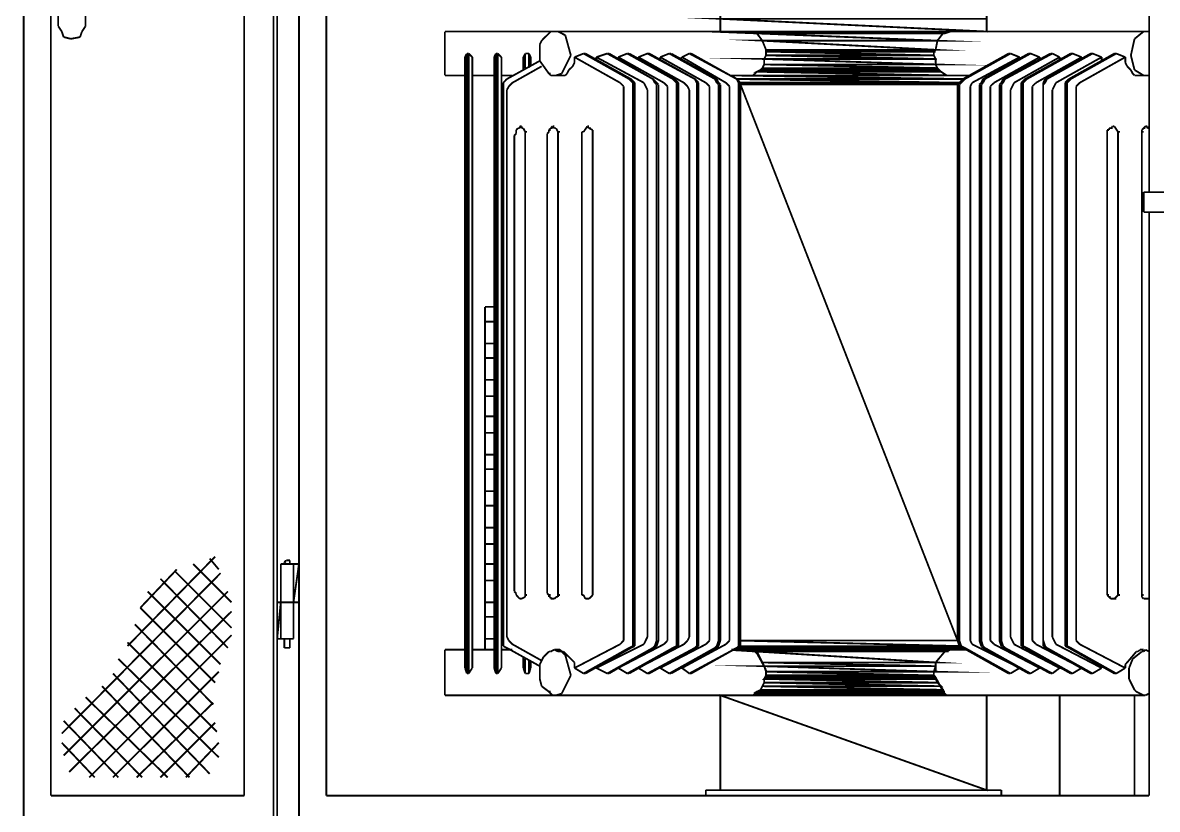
# Model space of a CAD drawing. Extents: x 219 to 1226, y 175 to 465.
# Drawn here: x 319.37 to 345.75, y 211 to 229.28 of the extents above; entities that cross this region are included whole.
import ezdxf

# ---------------------------------------------------------------- set-up
doc = ezdxf.new("R2010")
doc.units = 0
doc.header["$MEASUREMENT"] = 0
for name, color, linetype in [('C00-00-00-BLACK', 7, 'Continuous'), ('C00-FF-00', 3, 'Continuous'), ('CBA-BA-BA', 254, 'Continuous'), ('CC6-C8-CA', 254, 'Continuous')]:
    doc.layers.add(name, color=color, linetype=linetype)

msp = doc.modelspace()

# ---------------------------------------------------------------- linework, layer by layer
at = {"layer": 'C00-00-00-BLACK', "const_width": 0.0423}
for points in [[(319.392, 249.467), (319.392, 208.943)], [(325.202, 208.943), (325.202, 239.801)], [(325.287, 210.682), (325.287, 239.801)], [(325.794, 210.682), (325.794, 239.801)], [(324.522, 211.317), (324.522, 239.166)], [(326.432, 211.317), (326.432, 239.166)], [(345.559, 225.347), (345.559, 239.166)], [(320.195, 232.979), (320.195, 229.206)], [(320.833, 232.979), (320.833, 229.206)], [(320.027, 211.317), (320.027, 232.298)], [(335.592, 230.733), (335.592, 229.079)], [(341.783, 230.733), (341.783, 229.079)], [(320.195, 229.206), (320.28, 229.079)], [(320.195, 229.206), (320.28, 229.079)], [(320.28, 229.079), (320.323, 228.951)], [(320.28, 229.079), (320.323, 228.951)], [(320.323, 228.951), (320.493, 228.909)], [(320.323, 228.951), (320.493, 228.909)], [(320.493, 228.909), (320.706, 228.951)], [(320.493, 228.909), (320.706, 228.951)], [(320.706, 228.951), (320.749, 229.079)], [(320.706, 228.951), (320.749, 229.079)], [(320.749, 229.079), (320.833, 229.206)], [(320.749, 229.079), (320.833, 229.206)], [(336.269, 229.079), (329.187, 229.079)], [(329.187, 228.059), (329.187, 229.079)], [(331.605, 229.036), (331.477, 228.909)], [(331.647, 229.079), (331.605, 229.036)], [(331.732, 229.079), (331.647, 229.079)], [(331.816, 229.079), (331.732, 229.079)], [(331.902, 229.036), (331.816, 229.079)], [(331.986, 228.993), (331.902, 229.036)], [(332.115, 228.525), (331.986, 228.993)], [(336.397, 229.036), (336.269, 229.079)], [(336.441, 229.036), (336.397, 229.036)], [(336.568, 228.867), (336.441, 229.036)], [(340.637, 228.867), (340.767, 229.036)], [(340.767, 229.036), (340.809, 229.036)], [(340.809, 229.036), (340.936, 229.079)], [(340.936, 229.079), (345.431, 229.079)], [(345.22, 228.909), (345.431, 229.079)], [(345.431, 229.079), (345.474, 229.079)], [(345.474, 229.079), (345.559, 229.079)], [(331.436, 228.867), (331.393, 228.781)], [(331.393, 228.781), (331.393, 228.697)], [(331.393, 228.697), (331.393, 228.484)], [(331.477, 228.909), (331.436, 228.867)], [(336.653, 228.654), (336.568, 228.867)], [(340.596, 228.654), (340.637, 228.867)], [(345.135, 228.525), (345.22, 228.909)], [(329.697, 228.568), (329.654, 228.484)], [(329.654, 214.283), (329.654, 228.484)], [(329.697, 228.568), (329.697, 214.156)], [(329.739, 228.568), (329.697, 228.568)], [(329.739, 228.568), (329.739, 214.156)], [(329.823, 228.484), (329.739, 228.568)], [(329.823, 214.283), (329.823, 228.484)], [(330.332, 228.484), (330.375, 228.568)], [(330.332, 214.283), (330.332, 228.484)], [(330.375, 228.568), (330.375, 214.156)], [(330.416, 228.568), (330.375, 228.568)], [(330.416, 228.568), (330.416, 214.156)], [(330.501, 228.484), (330.416, 228.568)], [(330.501, 214.283), (330.501, 228.484)], [(331.011, 228.484), (331.054, 228.568)], [(331.011, 228.186), (331.011, 228.484)], [(331.054, 228.568), (331.054, 228.229)], [(331.054, 228.568), (331.14, 228.568)], [(331.14, 228.568), (331.14, 228.229)], [(331.181, 228.484), (331.14, 228.568)], [(331.181, 228.271), (331.181, 228.484)], [(331.393, 228.484), (331.393, 228.398)], [(331.902, 228.102), (332.115, 228.525)], [(332.2, 228.484), (332.411, 228.568)], [(332.2, 228.356), (332.2, 228.484)], [(333.259, 227.889), (332.2, 228.484)], [(332.454, 228.568), (332.411, 228.568)], [(333.47, 227.975), (332.411, 228.568)], [(333.512, 227.975), (332.454, 228.568)], [(332.708, 228.484), (332.961, 228.568)], [(332.708, 228.398), (332.708, 228.484)], [(333.812, 227.889), (332.708, 228.484)], [(334.022, 227.975), (332.961, 228.568)], [(333.004, 228.568), (332.961, 228.568)], [(334.022, 227.975), (333.004, 228.568)], [(333.216, 228.484), (333.427, 228.568)], [(334.277, 227.889), (333.216, 228.484)], [(333.216, 228.441), (333.216, 228.484)], [(334.488, 227.975), (333.427, 228.568)], [(333.47, 228.568), (333.427, 228.568)], [(334.531, 227.975), (333.47, 228.568)], [(333.685, 228.484), (333.896, 228.568)], [(333.685, 228.441), (333.685, 228.484)], [(334.743, 227.889), (333.685, 228.484)], [(333.938, 228.568), (333.896, 228.568)], [(334.999, 227.975), (333.896, 228.568)], [(334.999, 227.975), (333.938, 228.568)], [(334.192, 228.484), (334.404, 228.568)], [(334.192, 228.441), (334.192, 228.484)], [(335.253, 227.889), (334.192, 228.484)], [(335.465, 227.975), (334.404, 228.568)], [(334.447, 228.568), (334.404, 228.568)], [(335.508, 227.975), (334.447, 228.568)], [(334.658, 228.441), (334.7, 228.484)], [(334.7, 228.484), (334.87, 228.568)], [(335.719, 227.889), (334.7, 228.484)], [(334.913, 228.568), (334.87, 228.568)], [(335.972, 227.975), (334.87, 228.568)], [(335.972, 227.975), (334.913, 228.568)], [(336.61, 228.441), (336.653, 228.525)], [(336.61, 228.314), (336.61, 228.441)], [(336.653, 228.613), (336.653, 228.654)], [(336.653, 228.525), (336.653, 228.613)], [(340.553, 228.613), (340.596, 228.654)], [(340.553, 228.525), (340.553, 228.613)], [(340.596, 228.441), (340.553, 228.525)], [(340.596, 228.314), (340.596, 228.441)], [(341.232, 227.975), (342.293, 228.568)], [(341.275, 227.975), (342.336, 228.568)], [(341.445, 227.889), (342.548, 228.484)], [(341.698, 227.975), (342.759, 228.568)], [(341.741, 227.975), (342.802, 228.568)], [(341.953, 227.889), (343.014, 228.484)], [(342.164, 227.975), (343.267, 228.568)], [(342.209, 227.975), (343.31, 228.568)], [(342.293, 228.568), (342.336, 228.568)], [(342.548, 228.484), (342.336, 228.568)], [(342.42, 227.889), (343.478, 228.484)], [(342.548, 228.441), (342.548, 228.484)], [(342.675, 227.975), (343.736, 228.568)], [(342.718, 227.975), (343.778, 228.568)], [(342.759, 228.568), (342.802, 228.568)], [(343.014, 228.484), (342.802, 228.568)], [(342.929, 227.889), (343.99, 228.484)], [(343.014, 228.441), (343.014, 228.484)], [(343.141, 227.975), (344.202, 228.568)], [(343.182, 227.975), (344.243, 228.568)], [(343.267, 228.568), (343.31, 228.568)], [(343.478, 228.484), (343.31, 228.568)], [(343.394, 227.889), (344.456, 228.484)], [(343.478, 228.441), (343.478, 228.484)], [(343.694, 227.975), (344.752, 228.568)], [(343.736, 227.975), (344.795, 228.568)], [(343.736, 228.568), (343.778, 228.568)], [(343.99, 228.484), (343.778, 228.568)], [(343.947, 227.889), (345.005, 228.484)], [(343.99, 228.441), (343.99, 228.484)], [(344.202, 228.568), (344.243, 228.568)], [(344.456, 228.484), (344.243, 228.568)], [(344.456, 228.398), (344.456, 228.484)], [(344.752, 228.568), (344.795, 228.568)], [(345.005, 228.484), (344.795, 228.568)], [(345.005, 228.356), (345.005, 228.484)], [(345.22, 228.186), (345.135, 228.525)], [(330.628, 227.975), (331.393, 228.398)], [(331.436, 228.271), (330.758, 227.889)], [(331.393, 228.398), (331.605, 228.102)], [(332.028, 228.102), (332.07, 228.186)], [(332.07, 228.186), (332.115, 228.229)], [(332.115, 228.229), (332.158, 228.271)], [(332.158, 228.271), (332.2, 228.356)], [(336.441, 228.145), (336.526, 228.186)], [(336.526, 228.186), (336.568, 228.229)], [(336.568, 228.229), (336.61, 228.314)], [(340.637, 228.229), (340.596, 228.314)], [(340.68, 228.186), (340.637, 228.229)], [(340.723, 228.145), (340.68, 228.186)], [(345.048, 228.271), (345.005, 228.356)], [(345.093, 228.229), (345.048, 228.271)], [(345.135, 228.186), (345.093, 228.229)], [(345.178, 228.102), (345.135, 228.186)], [(345.431, 228.059), (345.22, 228.186)], [(329.654, 228.059), (329.187, 228.059)], [(330.332, 228.059), (329.823, 228.059)], [(330.758, 228.059), (330.501, 228.059)], [(330.628, 227.975), (330.544, 227.889)], [(331.605, 228.102), (331.647, 228.102)], [(331.605, 228.102), (331.647, 228.059)], [(331.647, 228.059), (331.689, 228.059)], [(331.689, 228.059), (331.773, 228.059)], [(331.859, 228.059), (331.732, 228.059)], [(331.773, 228.059), (331.902, 228.102)], [(331.859, 228.059), (331.902, 228.059)], [(331.902, 228.059), (331.986, 228.059)], [(331.986, 228.059), (332.028, 228.102)], [(333.557, 227.889), (333.47, 227.975)], [(333.599, 227.889), (333.512, 227.975)], [(334.108, 227.889), (334.022, 227.975)], [(334.065, 227.889), (334.022, 227.975)], [(334.574, 227.889), (334.488, 227.975)], [(334.615, 227.889), (334.531, 227.975)], [(335.083, 227.889), (334.999, 227.975)], [(335.042, 227.889), (334.999, 227.975)], [(335.508, 227.889), (335.465, 227.975)], [(335.549, 227.889), (335.508, 227.975)], [(336.269, 228.059), (335.845, 228.059)], [(336.058, 227.889), (335.972, 227.975)], [(336.015, 227.889), (335.972, 227.975)], [(336.269, 228.059), (336.354, 228.059)], [(336.354, 228.059), (336.441, 228.145)], [(340.852, 228.059), (340.723, 228.145)], [(340.936, 228.059), (340.852, 228.059)], [(340.936, 228.059), (341.36, 228.059)], [(341.232, 227.975), (341.148, 227.889)], [(341.275, 227.975), (341.191, 227.889)], [(341.698, 227.975), (341.657, 227.889)], [(341.741, 227.975), (341.698, 227.889)], [(342.164, 227.975), (342.122, 227.889)], [(342.209, 227.975), (342.164, 227.889)], [(342.675, 227.975), (342.59, 227.889)], [(342.718, 227.975), (342.632, 227.889)], [(343.141, 227.975), (343.098, 227.889)], [(343.182, 227.975), (343.141, 227.889)], [(343.694, 227.975), (343.606, 227.889)], [(343.736, 227.975), (343.651, 227.889)], [(345.22, 228.059), (345.178, 228.102)], [(345.304, 228.059), (345.22, 228.059)], [(345.347, 228.059), (345.304, 228.059)], [(345.347, 228.059), (345.431, 228.059)], [(345.474, 228.059), (345.431, 228.059)], [(345.559, 228.059), (345.474, 228.059)], [(330.544, 227.889), (330.544, 227.848)], [(330.544, 227.848), (330.544, 214.921)], [(330.674, 227.806), (330.628, 227.722)], [(330.628, 227.722), (330.628, 215.005)], [(330.758, 227.889), (330.674, 227.806)], [(333.343, 227.806), (333.259, 227.889)], [(333.343, 227.722), (333.343, 227.806)], [(333.343, 227.722), (333.343, 215.005)], [(333.557, 227.848), (333.557, 227.889)], [(333.557, 227.848), (333.557, 214.921)], [(333.599, 227.848), (333.599, 227.889)], [(333.599, 227.848), (333.599, 214.921)], [(333.854, 227.806), (333.812, 227.889)], [(333.896, 227.722), (333.854, 227.806)], [(333.896, 227.722), (333.896, 215.005)], [(334.108, 227.848), (334.065, 227.889)], [(334.151, 227.848), (334.108, 227.889)], [(334.108, 227.848), (334.108, 214.921)], [(334.151, 227.848), (334.151, 214.921)], [(334.361, 227.806), (334.277, 227.889)], [(334.361, 227.722), (334.361, 227.806)], [(334.361, 227.722), (334.361, 215.005)], [(334.574, 227.848), (334.574, 227.889)], [(334.574, 227.848), (334.574, 214.921)], [(334.615, 227.848), (334.615, 227.889)], [(334.615, 227.848), (334.615, 214.921)], [(334.827, 227.806), (334.743, 227.889)], [(334.87, 227.722), (334.827, 227.806)], [(334.87, 227.722), (334.87, 215.005)], [(335.042, 227.848), (335.042, 227.889)], [(335.042, 227.848), (335.042, 214.921)], [(335.083, 227.848), (335.083, 227.889)], [(335.083, 227.848), (335.083, 214.921)], [(335.338, 227.806), (335.253, 227.889)], [(335.338, 227.722), (335.338, 227.806)], [(335.338, 227.722), (335.338, 215.005)], [(335.549, 227.848), (335.508, 227.889)], [(335.592, 227.848), (335.549, 227.889)], [(335.549, 227.848), (335.549, 214.921)], [(335.592, 227.848), (335.592, 214.921)], [(335.804, 227.806), (335.719, 227.889)], [(335.804, 227.722), (335.804, 227.806)], [(335.804, 227.722), (335.804, 215.005)], [(336.015, 227.848), (336.015, 227.889)], [(336.015, 227.848), (336.015, 214.921)], [(336.058, 227.848), (336.058, 227.889)], [(336.058, 227.848), (336.058, 214.921)], [(341.148, 227.889), (341.106, 227.848)], [(341.106, 227.848), (341.106, 214.921)], [(341.191, 227.889), (341.148, 227.848)], [(341.148, 227.848), (341.148, 214.921)], [(341.445, 227.889), (341.402, 227.806)], [(341.402, 227.806), (341.402, 227.722)], [(341.402, 227.722), (341.402, 215.005)], [(341.657, 227.889), (341.614, 227.848)], [(341.614, 227.848), (341.614, 214.921)], [(341.698, 227.889), (341.657, 227.848)], [(341.657, 227.848), (341.657, 214.921)], [(341.953, 227.889), (341.868, 227.806)], [(341.868, 227.806), (341.868, 227.722)], [(341.868, 227.722), (341.868, 215.005)], [(342.122, 227.889), (342.08, 227.848)], [(342.08, 227.848), (342.08, 214.921)], [(342.164, 227.889), (342.122, 227.848)], [(342.122, 227.848), (342.122, 214.921)], [(342.379, 227.806), (342.336, 227.722)], [(342.336, 227.722), (342.336, 215.005)], [(342.42, 227.889), (342.379, 227.806)], [(342.59, 227.889), (342.59, 227.848)], [(342.59, 227.848), (342.59, 214.921)], [(342.632, 227.889), (342.632, 227.848)], [(342.632, 227.848), (342.632, 214.921)], [(342.929, 227.889), (342.844, 227.806)], [(342.844, 227.806), (342.844, 227.722)], [(342.844, 227.722), (342.844, 215.005)], [(343.141, 227.889), (343.098, 227.848)], [(343.098, 227.889), (343.098, 227.848)], [(343.098, 227.848), (343.098, 214.921)], [(343.098, 227.848), (343.098, 214.921)], [(343.352, 227.806), (343.31, 227.722)], [(343.31, 227.722), (343.31, 215.005)], [(343.394, 227.889), (343.352, 227.806)], [(343.606, 227.889), (343.606, 227.848)], [(343.606, 227.848), (343.606, 214.921)], [(343.651, 227.889), (343.651, 227.848)], [(343.651, 227.848), (343.651, 214.921)], [(343.947, 227.889), (343.863, 227.806)], [(343.863, 227.806), (343.863, 227.722)], [(343.863, 227.722), (343.863, 215.005)], [(330.97, 226.874), (330.927, 226.874)], [(330.927, 226.874), (330.927, 226.831)], [(330.97, 226.831), (330.97, 226.874)], [(331.689, 226.874), (331.647, 226.831)], [(331.732, 226.831), (331.689, 226.874)], [(331.689, 226.874), (331.732, 226.874)], [(332.497, 226.874), (332.411, 226.747)], [(332.538, 226.831), (332.497, 226.874)], [(332.497, 226.874), (332.538, 226.874)], [(332.497, 226.874), (332.538, 226.874)], [(344.668, 226.831), (344.709, 226.874)], [(344.709, 226.874), (344.752, 226.874)], [(344.709, 226.874), (344.752, 226.874)], [(344.752, 226.874), (344.836, 226.747)], [(345.431, 226.831), (345.474, 226.874)], [(345.474, 226.874), (345.516, 226.874)], [(345.516, 226.874), (345.516, 226.831)], [(330.843, 226.705), (330.801, 226.663)], [(330.801, 226.663), (330.801, 216.063)], [(330.885, 226.831), (330.843, 226.79)], [(330.843, 226.79), (330.843, 226.705)], [(330.927, 226.831), (330.885, 226.831)], [(331.011, 226.831), (330.97, 226.831)], [(331.054, 226.747), (331.011, 226.831)], [(331.054, 226.663), (331.054, 226.747)], [(331.054, 226.747), (331.097, 226.747)], [(331.054, 226.663), (331.054, 216.063)], [(331.605, 226.747), (331.563, 226.705)], [(331.563, 226.705), (331.563, 226.663)], [(331.563, 226.663), (331.563, 216.063)], [(331.647, 226.831), (331.605, 226.79)], [(331.605, 226.79), (331.647, 226.79)], [(331.605, 226.79), (331.605, 226.747)], [(331.647, 226.831), (331.689, 226.831)], [(331.647, 226.831), (331.689, 226.831)], [(331.773, 226.831), (331.732, 226.831)], [(331.816, 226.747), (331.773, 226.831)], [(331.816, 226.663), (331.816, 226.747)], [(331.816, 226.747), (331.859, 226.747)], [(331.816, 226.663), (331.816, 216.063)], [(332.411, 226.747), (332.369, 226.747)], [(332.369, 226.747), (332.369, 226.663)], [(332.369, 226.663), (332.369, 216.063)], [(332.624, 226.79), (332.538, 226.831)], [(332.538, 226.831), (332.581, 226.831)], [(332.624, 226.747), (332.624, 226.79)], [(332.624, 226.663), (332.624, 226.747)], [(332.624, 226.663), (332.624, 216.063)], [(344.582, 226.747), (344.582, 226.79)], [(344.582, 226.79), (344.625, 226.79)], [(344.582, 226.705), (344.582, 226.747)], [(344.582, 226.663), (344.582, 226.705)], [(344.582, 226.663), (344.582, 216.063)], [(344.625, 226.79), (344.625, 226.831)], [(344.625, 226.831), (344.668, 226.831)], [(344.668, 226.831), (344.709, 226.831)], [(344.836, 226.747), (344.879, 226.747)], [(344.836, 226.747), (344.836, 226.663)], [(344.836, 226.663), (344.836, 216.063)], [(345.39, 226.79), (345.431, 226.831)], [(345.39, 226.747), (345.39, 226.79)], [(345.39, 226.663), (345.39, 226.747)], [(345.39, 226.747), (345.431, 226.747)], [(345.39, 226.663), (345.39, 216.063)], [(345.431, 226.831), (345.474, 226.831)], [(345.516, 226.831), (345.559, 226.831)], [(345.431, 224.881), (345.431, 225.347)], [(345.431, 225.347), (345.94, 225.347)], [(345.431, 224.881), (345.94, 224.881)], [(345.559, 211.317), (345.559, 224.881)], [(330.12, 214.709), (330.12, 222.678)], [(330.332, 222.678), (330.12, 222.678)], [(321.807, 214.793), (323.844, 216.871)], [(323.93, 216.575), (323.718, 216.828)], [(322.106, 215.683), (322.953, 216.575)], [(324.226, 215.81), (323.334, 216.701)], [(325.371, 214.962), (325.371, 216.701)], [(325.371, 216.701), (325.794, 216.701)], [(325.498, 216.785), (325.455, 216.743)], [(325.455, 216.743), (325.498, 216.701)], [(325.455, 216.701), (325.455, 216.743)], [(325.54, 216.785), (325.498, 216.785)], [(325.498, 216.701), (325.54, 216.701)], [(325.583, 216.785), (325.54, 216.785)], [(325.54, 216.701), (325.583, 216.701)], [(325.583, 216.743), (325.583, 216.785)], [(325.583, 216.701), (325.583, 216.743)], [(325.583, 216.701), (325.583, 216.743)], [(325.794, 216.701), (325.667, 216.701)], [(325.667, 216.701), (325.667, 215.81)], [(325.667, 215.81), (325.794, 216.701)], [(325.667, 215.81), (325.794, 216.701)], [(325.667, 214.962), (325.667, 216.701)], [(325.794, 216.701), (325.794, 215.81)], [(320.28, 212.759), (323.971, 216.489)], [(324.141, 214.751), (322.572, 216.36)], [(324.226, 215.217), (322.91, 216.532)], [(320.323, 212.247), (324.141, 216.063)], [(323.971, 214.367), (322.276, 216.063)], [(330.801, 216.063), (330.843, 216.021)], [(330.843, 216.021), (330.843, 215.979)], [(331.054, 215.979), (331.054, 216.063)], [(331.563, 216.063), (331.563, 216.021)], [(331.563, 216.021), (331.605, 215.979)], [(331.816, 215.979), (331.816, 216.063)], [(332.369, 216.063), (332.369, 215.979)], [(332.624, 215.979), (332.624, 216.063)], [(344.582, 216.021), (344.582, 216.063)], [(344.582, 215.979), (344.582, 216.021)], [(344.836, 216.063), (344.836, 215.979)], [(345.39, 215.979), (345.39, 216.063)], [(325.371, 215.81), (325.287, 215.81)], [(325.287, 215.81), (325.287, 214.962)], [(325.287, 214.962), (325.371, 215.81)], [(325.287, 214.962), (325.371, 215.81)], [(325.287, 215.81), (325.794, 215.81)], [(325.371, 215.81), (325.371, 214.962)], [(325.794, 215.81), (325.667, 215.81)], [(330.843, 215.979), (330.927, 215.894)], [(330.927, 215.894), (330.97, 215.894)], [(330.97, 215.894), (331.054, 215.936)], [(331.054, 215.936), (331.054, 215.979)], [(331.054, 215.979), (331.097, 215.979)], [(331.605, 215.979), (331.647, 215.979)], [(331.605, 215.979), (331.605, 215.936)], [(331.605, 215.936), (331.647, 215.936)], [(331.647, 215.936), (331.647, 215.894)], [(331.647, 215.894), (331.732, 215.894)], [(331.732, 215.894), (331.773, 215.936)], [(331.773, 215.936), (331.816, 215.936)], [(331.816, 215.936), (331.816, 215.979)], [(331.816, 215.979), (331.859, 215.979)], [(332.369, 215.979), (332.411, 215.979)], [(332.411, 215.979), (332.454, 215.894)], [(332.454, 215.894), (332.497, 215.894)], [(332.454, 215.894), (332.538, 215.894)], [(332.538, 215.894), (332.624, 215.979)], [(344.625, 215.936), (344.582, 215.979)], [(344.582, 215.979), (344.625, 215.979)], [(344.668, 215.894), (344.625, 215.936)], [(344.625, 215.936), (344.668, 215.936)], [(344.752, 215.894), (344.668, 215.894)], [(344.668, 215.894), (344.709, 215.894)], [(344.836, 215.979), (344.752, 215.894)], [(344.752, 215.894), (344.795, 215.894)], [(344.836, 215.979), (344.879, 215.979)], [(345.39, 215.936), (345.39, 215.979)], [(345.39, 215.979), (345.431, 215.979)], [(345.431, 215.894), (345.39, 215.936)], [(345.516, 215.894), (345.431, 215.894)], [(345.559, 215.894), (345.516, 215.894)], [(320.45, 211.867), (324.226, 215.598)], [(323.844, 213.944), (322.106, 215.683)], [(323.802, 213.435), (321.977, 215.301)], [(320.919, 211.74), (324.226, 215.048)], [(330.628, 215.005), (330.674, 214.921)], [(333.343, 214.921), (333.343, 215.005)], [(333.854, 214.921), (333.896, 215.005)], [(334.361, 214.921), (334.361, 215.005)], [(334.827, 214.921), (334.87, 215.005)], [(335.338, 214.921), (335.338, 215.005)], [(335.804, 214.921), (335.804, 215.005)], [(341.402, 215.005), (341.402, 214.921)], [(341.868, 215.005), (341.868, 214.921)], [(342.336, 215.005), (342.379, 214.921)], [(342.844, 215.005), (342.844, 214.921)], [(343.31, 215.005), (343.352, 214.921)], [(343.863, 215.005), (343.863, 214.921)], [(323.887, 212.802), (321.807, 214.878)], [(325.371, 214.962), (325.287, 214.962)], [(325.287, 214.962), (325.667, 214.962)], [(325.455, 214.751), (325.455, 214.962)], [(325.583, 214.751), (325.455, 214.751)], [(325.583, 214.962), (325.583, 214.751)], [(329.654, 214.709), (329.187, 214.709)], [(329.187, 214.709), (329.187, 213.648)], [(330.332, 214.709), (329.823, 214.709)], [(330.758, 214.709), (330.501, 214.709)], [(330.544, 214.921), (330.544, 214.793)], [(330.544, 214.793), (330.628, 214.751)], [(330.628, 214.751), (331.393, 214.326)], [(330.674, 214.921), (330.758, 214.835)], [(330.758, 214.835), (331.436, 214.455)], [(331.732, 214.709), (331.647, 214.666)], [(331.859, 214.709), (331.732, 214.709)], [(331.816, 214.666), (331.732, 214.709)], [(331.902, 214.666), (331.859, 214.709)], [(333.259, 214.835), (332.2, 214.283)], [(333.47, 214.751), (332.411, 214.156)], [(333.512, 214.751), (332.454, 214.156)], [(333.812, 214.835), (332.708, 214.283)], [(334.022, 214.751), (332.961, 214.156)], [(334.022, 214.751), (333.004, 214.156)], [(334.277, 214.835), (333.216, 214.283)], [(333.259, 214.835), (333.343, 214.921)], [(334.488, 214.751), (333.427, 214.156)], [(333.47, 214.751), (333.557, 214.793)], [(334.531, 214.751), (333.47, 214.156)], [(333.512, 214.751), (333.599, 214.793)], [(333.557, 214.793), (333.557, 214.921)], [(333.599, 214.793), (333.599, 214.921)], [(334.743, 214.835), (333.685, 214.283)], [(333.812, 214.835), (333.854, 214.921)], [(334.999, 214.751), (333.896, 214.156)], [(333.938, 214.156), (334.999, 214.751)], [(334.022, 214.751), (334.065, 214.793)], [(334.022, 214.751), (334.108, 214.793)], [(334.065, 214.793), (334.108, 214.921)], [(334.108, 214.793), (334.151, 214.921)], [(335.253, 214.835), (334.192, 214.283)], [(334.277, 214.835), (334.361, 214.921)], [(335.465, 214.751), (334.404, 214.156)], [(335.508, 214.751), (334.447, 214.156)], [(334.488, 214.751), (334.574, 214.793)], [(334.531, 214.751), (334.615, 214.793)], [(334.574, 214.793), (334.574, 214.921)], [(334.615, 214.793), (334.615, 214.921)], [(334.7, 214.283), (335.719, 214.835)], [(334.743, 214.835), (334.827, 214.921)], [(335.972, 214.751), (334.87, 214.156)], [(335.972, 214.751), (334.913, 214.156)], [(334.999, 214.751), (335.042, 214.793)], [(334.999, 214.751), (335.083, 214.793)], [(335.042, 214.793), (335.042, 214.921)], [(335.083, 214.793), (335.083, 214.921)], [(335.253, 214.835), (335.338, 214.921)], [(335.465, 214.751), (335.508, 214.793)], [(335.508, 214.793), (335.549, 214.921)], [(335.508, 214.751), (335.549, 214.793)], [(335.549, 214.793), (335.592, 214.921)], [(335.719, 214.835), (335.804, 214.921)], [(336.269, 214.709), (335.845, 214.709)], [(335.972, 214.751), (336.015, 214.793)], [(335.972, 214.751), (336.058, 214.793)], [(336.015, 214.793), (336.015, 214.921)], [(336.058, 214.793), (336.058, 214.921)], [(336.397, 214.666), (336.269, 214.709)], [(340.852, 214.666), (340.936, 214.709)], [(340.936, 214.709), (341.36, 214.709)], [(341.106, 214.921), (341.148, 214.793)], [(341.148, 214.921), (341.191, 214.793)], [(341.148, 214.793), (341.232, 214.751)], [(341.191, 214.793), (341.275, 214.751)], [(341.232, 214.751), (342.293, 214.156)], [(341.275, 214.751), (342.336, 214.156)], [(341.402, 214.921), (341.445, 214.835)], [(341.445, 214.835), (342.548, 214.283)], [(341.614, 214.921), (341.657, 214.793)], [(341.657, 214.921), (341.698, 214.793)], [(341.657, 214.793), (341.698, 214.751)], [(341.698, 214.793), (341.741, 214.751)], [(341.698, 214.751), (342.759, 214.156)], [(341.741, 214.751), (342.802, 214.156)], [(341.868, 214.921), (341.953, 214.835)], [(341.953, 214.835), (343.014, 214.283)], [(342.08, 214.921), (342.122, 214.793)], [(342.122, 214.921), (342.164, 214.793)], [(342.122, 214.793), (342.164, 214.751)], [(342.164, 214.793), (342.209, 214.751)], [(342.164, 214.751), (343.267, 214.156)], [(342.209, 214.751), (343.31, 214.156)], [(342.379, 214.921), (342.42, 214.835)], [(342.42, 214.835), (343.478, 214.283)], [(342.59, 214.921), (342.59, 214.793)], [(342.59, 214.793), (342.675, 214.751)], [(342.632, 214.921), (342.632, 214.793)], [(342.632, 214.793), (342.718, 214.751)], [(342.675, 214.751), (343.736, 214.156)], [(342.718, 214.751), (343.778, 214.156)], [(342.844, 214.921), (342.929, 214.835)], [(342.929, 214.835), (343.99, 214.283)], [(343.098, 214.921), (343.141, 214.793)], [(343.098, 214.921), (343.098, 214.793)], [(343.098, 214.793), (343.141, 214.751)], [(343.141, 214.793), (343.182, 214.751)], [(343.141, 214.751), (344.202, 214.156)], [(343.182, 214.751), (344.243, 214.156)], [(343.352, 214.921), (343.394, 214.835)], [(344.456, 214.283), (343.394, 214.835)], [(343.606, 214.921), (343.606, 214.793)], [(343.606, 214.793), (343.694, 214.751)], [(343.651, 214.921), (343.651, 214.793)], [(343.651, 214.793), (343.736, 214.751)], [(343.694, 214.751), (344.752, 214.156)], [(343.736, 214.751), (344.795, 214.156)], [(343.863, 214.921), (343.947, 214.835)], [(343.947, 214.835), (345.005, 214.283)], [(345.304, 214.666), (345.347, 214.709)], [(345.347, 214.709), (345.431, 214.709)], [(345.431, 214.666), (345.474, 214.709)], [(345.474, 214.709), (345.559, 214.666)], [(323.93, 212.206), (321.595, 214.496)], [(331.011, 214.283), (331.011, 214.539)], [(331.054, 214.496), (331.054, 214.156)], [(331.14, 214.455), (331.14, 214.156)], [(331.181, 214.283), (331.181, 214.455)], [(331.436, 214.455), (331.393, 214.367)], [(331.477, 214.539), (331.436, 214.455)], [(331.605, 214.666), (331.477, 214.539)], [(331.647, 214.666), (331.605, 214.666)], [(331.902, 214.666), (331.816, 214.666)], [(331.943, 214.666), (331.902, 214.666)], [(331.986, 214.582), (331.902, 214.666)], [(332.2, 214.412), (331.943, 214.666)], [(332.115, 214.114), (331.986, 214.582)], [(336.441, 214.625), (336.397, 214.666)], [(336.653, 214.24), (336.441, 214.625)], [(340.596, 214.412), (340.809, 214.666)], [(340.809, 214.666), (340.852, 214.666)], [(345.048, 214.412), (345.263, 214.666)], [(345.093, 214.283), (345.178, 214.496)], [(345.178, 214.496), (345.39, 214.666)], [(345.263, 214.666), (345.304, 214.666)], [(345.39, 214.666), (345.431, 214.666)], [(321.469, 211.74), (323.93, 214.198)], [(329.697, 214.156), (329.654, 214.283)], [(329.823, 214.283), (329.739, 214.156)], [(330.332, 214.283), (330.375, 214.156)], [(330.501, 214.283), (330.416, 214.156)], [(331.011, 214.283), (331.054, 214.156)], [(331.181, 214.283), (331.14, 214.156)], [(331.393, 214.367), (331.393, 214.283)], [(331.393, 214.283), (331.393, 214.114)], [(332.2, 214.367), (332.2, 214.412)], [(332.2, 214.283), (332.2, 214.367)], [(332.2, 214.283), (332.411, 214.156)], [(332.708, 214.283), (332.708, 214.326)], [(332.708, 214.283), (332.961, 214.156)], [(333.216, 214.283), (333.259, 214.283)], [(333.216, 214.283), (333.427, 214.156)], [(333.685, 214.283), (333.726, 214.283)], [(333.685, 214.283), (333.896, 214.156)], [(334.192, 214.283), (334.235, 214.283)], [(334.192, 214.283), (334.404, 214.156)], [(334.658, 214.283), (334.7, 214.283)], [(334.7, 214.283), (334.87, 214.156)], [(336.653, 214.198), (336.653, 214.24)], [(336.653, 214.114), (336.653, 214.198)], [(340.553, 214.198), (340.596, 214.326)], [(340.553, 214.114), (340.553, 214.198)], [(340.596, 214.326), (340.596, 214.412)], [(342.548, 214.283), (342.336, 214.156)], [(342.548, 214.283), (342.59, 214.283)], [(343.014, 214.283), (342.802, 214.156)], [(343.014, 214.283), (343.055, 214.283)], [(343.478, 214.283), (343.31, 214.156)], [(343.478, 214.283), (343.521, 214.283)], [(343.99, 214.283), (343.778, 214.156)], [(343.99, 214.283), (344.032, 214.283)], [(344.456, 214.283), (344.243, 214.156)], [(344.456, 214.326), (344.456, 214.283)], [(345.005, 214.283), (344.795, 214.156)], [(345.005, 214.367), (345.048, 214.412)], [(345.005, 214.283), (345.005, 214.367)], [(345.093, 214.198), (345.093, 214.283)], [(345.093, 214.114), (345.093, 214.198)], [(323.718, 211.824), (321.469, 214.156)], [(329.739, 214.156), (329.697, 214.156)], [(330.375, 214.156), (330.416, 214.156)], [(331.054, 214.156), (331.14, 214.156)], [(331.393, 214.114), (331.393, 214.029)], [(331.393, 214.029), (331.436, 213.86)], [(331.902, 213.69), (332.115, 214.114)], [(332.454, 214.156), (332.411, 214.156)], [(333.004, 214.156), (332.961, 214.156)], [(333.47, 214.156), (333.427, 214.156)], [(333.896, 214.156), (333.938, 214.156)], [(334.447, 214.156), (334.404, 214.156)], [(334.913, 214.156), (334.87, 214.156)], [(336.568, 213.86), (336.61, 213.944)], [(336.61, 214.029), (336.653, 214.114)], [(336.61, 213.944), (336.61, 214.029)], [(340.596, 214.07), (340.553, 214.114)], [(340.767, 213.733), (340.596, 214.07)], [(342.293, 214.156), (342.336, 214.156)], [(342.759, 214.156), (342.802, 214.156)], [(343.267, 214.156), (343.31, 214.156)], [(343.736, 214.156), (343.778, 214.156)], [(344.202, 214.156), (344.243, 214.156)], [(344.752, 214.156), (344.795, 214.156)], [(345.093, 214.029), (345.093, 214.114)], [(345.135, 213.944), (345.093, 214.029)], [(345.22, 213.775), (345.135, 213.944)], [(323.249, 211.74), (321.215, 213.86)], [(336.269, 213.648), (329.187, 213.648)], [(331.436, 213.86), (331.605, 213.733)], [(331.605, 213.733), (331.647, 213.733)], [(331.605, 213.733), (331.647, 213.69)], [(331.647, 213.69), (331.689, 213.648)], [(331.689, 213.648), (331.773, 213.648)], [(331.773, 213.648), (331.902, 213.69)], [(335.592, 213.648), (335.592, 211.444)], [(336.269, 213.648), (336.354, 213.648)], [(336.354, 213.648), (336.441, 213.733)], [(336.441, 213.733), (336.526, 213.775)], [(336.526, 213.775), (336.568, 213.86)], [(340.809, 213.69), (340.767, 213.733)], [(340.852, 213.648), (340.809, 213.69)], [(340.936, 213.648), (340.852, 213.648)], [(340.936, 213.648), (345.431, 213.648)], [(341.783, 213.648), (341.783, 211.444)], [(345.263, 213.733), (345.22, 213.775)], [(345.347, 213.69), (345.263, 213.733)], [(345.431, 213.648), (345.347, 213.69)], [(345.474, 213.648), (345.431, 213.648)], [(345.559, 213.69), (345.474, 213.648)], [(322.742, 211.74), (320.833, 213.605)], [(322.021, 211.74), (323.802, 213.478)], [(322.148, 211.74), (320.577, 213.351)], [(321.595, 211.74), (320.323, 213.055)], [(322.572, 211.74), (323.844, 213.012)], [(321.045, 211.74), (320.28, 212.546)], [(323.165, 211.74), (323.93, 212.546)], [(320.027, 211.317), (324.522, 211.317)], [(326.432, 211.317), (345.559, 211.317)], [(335.253, 211.444), (342.122, 211.444)], [(335.253, 211.444), (335.253, 211.317)], [(342.122, 211.444), (342.122, 211.317)]]:
    msp.add_lwpolyline(points, dxfattribs=at)
at = {"layer": 'C00-FF-00', "const_width": 0.0423}
for points in [[(330.332, 222.336), (330.12, 222.336)], [(330.332, 221.829), (330.12, 221.829)], [(330.332, 221.49), (330.12, 221.49)], [(330.332, 220.981), (330.12, 220.981)], [(330.332, 220.601), (330.12, 220.601)], [(330.332, 220.133), (330.12, 220.133)], [(330.332, 219.752), (330.12, 219.752)], [(330.332, 219.244), (330.12, 219.244)], [(330.332, 218.905), (330.12, 218.905)], [(330.332, 218.395), (330.12, 218.395)], [(330.332, 218.056), (330.12, 218.056)], [(330.332, 217.547), (330.12, 217.547)], [(330.332, 217.167), (330.12, 217.167)], [(330.332, 216.701), (330.12, 216.701)], [(330.332, 216.317), (330.12, 216.317)], [(330.332, 215.81), (330.12, 215.81)], [(330.332, 215.471), (330.12, 215.471)], [(330.332, 214.962), (330.12, 214.962)]]:
    msp.add_lwpolyline(points, dxfattribs=at)
at = {"layer": 'CBA-BA-BA', "const_width": 0.0423}
for points in [[(343.478, 213.648), (343.478, 211.317)], [(345.22, 213.648), (345.22, 211.317)]]:
    msp.add_lwpolyline(points, dxfattribs=at)
at = {"layer": 'CC6-C8-CA', "const_width": 0.0423}
for points in [[(341.783, 229.375), (335.592, 229.375), (341.783, 229.079), (341.783, 229.375)], [(335.592, 229.375), (341.783, 229.079), (335.592, 229.079), (335.592, 229.375)], [(340.767, 229.036), (336.441, 229.036), (340.637, 228.867), (340.767, 229.036)], [(336.269, 229.079), (340.809, 229.036), (336.397, 229.036), (336.269, 229.079)], [(340.936, 229.079), (336.269, 229.079), (340.809, 229.036), (340.936, 229.079)], [(340.809, 229.036), (336.397, 229.036), (340.767, 229.036), (340.809, 229.036)], [(336.397, 229.036), (340.767, 229.036), (336.441, 229.036), (336.397, 229.036)], [(336.441, 229.036), (340.637, 228.867), (336.568, 228.867), (336.441, 229.036)], [(340.637, 228.867), (336.568, 228.867), (340.596, 228.654), (340.637, 228.867)], [(336.568, 228.867), (340.596, 228.654), (336.653, 228.654), (336.568, 228.867)], [(340.596, 228.441), (336.61, 228.441), (340.596, 228.314), (340.596, 228.441)], [(336.653, 228.525), (340.596, 228.441), (336.61, 228.441), (336.653, 228.525)], [(336.61, 228.441), (340.596, 228.314), (336.61, 228.314), (336.61, 228.441)], [(340.596, 228.654), (336.653, 228.654), (340.553, 228.613), (340.596, 228.654)], [(336.653, 228.654), (340.553, 228.613), (336.653, 228.613), (336.653, 228.654)], [(340.553, 228.613), (336.653, 228.613), (340.553, 228.613)], [(336.653, 228.613), (340.553, 228.613), (340.596, 228.613), (336.653, 228.613)], [(340.553, 228.613), (336.653, 228.613), (340.553, 228.525), (340.553, 228.613)], [(336.653, 228.613), (340.553, 228.525), (336.653, 228.525), (336.653, 228.613)], [(340.553, 228.525), (336.653, 228.525), (340.596, 228.441), (340.553, 228.525)], [(336.526, 228.186), (340.723, 228.145), (336.441, 228.145), (336.526, 228.186)], [(336.568, 228.229), (340.68, 228.186), (336.526, 228.186), (336.568, 228.229)], [(340.68, 228.186), (336.526, 228.186), (340.723, 228.145), (340.68, 228.186)], [(336.61, 228.314), (340.637, 228.229), (336.568, 228.229), (336.61, 228.314)], [(340.637, 228.229), (336.568, 228.229), (340.68, 228.186), (340.637, 228.229)], [(340.596, 228.314), (336.61, 228.314), (340.637, 228.229), (340.596, 228.314)], [(335.845, 228.059), (341.232, 227.975), (335.972, 227.975), (335.845, 228.059)], [(341.402, 228.059), (335.845, 228.059), (341.232, 227.975), (341.402, 228.059)], [(335.972, 227.975), (341.148, 227.889), (336.058, 227.889), (335.972, 227.975)], [(341.232, 227.975), (335.972, 227.975), (341.148, 227.889), (341.232, 227.975)], [(336.058, 227.848), (341.106, 214.921), (336.058, 214.921), (336.058, 227.848)], [(336.441, 228.145), (340.852, 228.059), (336.354, 228.059), (336.441, 228.145)], [(340.723, 228.145), (336.441, 228.145), (340.852, 228.059), (340.723, 228.145)], [(341.106, 227.848), (336.058, 227.848), (341.106, 214.921), (341.106, 227.848)], [(341.148, 227.889), (336.058, 227.889), (341.106, 227.848), (341.148, 227.889)], [(336.058, 227.889), (341.106, 227.848), (336.058, 227.848), (336.058, 227.889)], [(336.058, 214.793), (341.232, 214.751), (335.972, 214.751), (336.058, 214.793)], [(335.972, 214.751), (341.318, 214.709), (335.931, 214.709), (335.972, 214.751)], [(341.232, 214.751), (335.972, 214.751), (341.318, 214.709), (341.232, 214.751)], [(341.106, 214.921), (336.058, 214.921), (341.148, 214.793), (341.106, 214.921)], [(336.058, 214.921), (341.148, 214.793), (336.058, 214.793), (336.058, 214.921)], [(341.148, 214.793), (336.058, 214.793), (341.232, 214.751), (341.148, 214.793)], [(336.269, 214.709), (340.852, 214.666), (336.397, 214.666), (336.269, 214.709)], [(340.936, 214.709), (336.269, 214.709), (340.852, 214.666), (340.936, 214.709)], [(340.809, 214.666), (336.441, 214.666), (340.596, 214.412), (340.809, 214.666)], [(340.852, 214.666), (336.397, 214.666), (336.441, 214.666), (340.852, 214.666)], [(336.397, 214.666), (340.852, 214.666), (340.895, 214.666), (336.397, 214.666)], [(336.441, 214.666), (340.596, 214.412), (336.568, 214.412), (336.441, 214.666)], [(340.809, 214.666), (340.852, 214.666), (336.441, 214.666), (340.809, 214.666)], [(340.809, 214.666), (336.441, 214.666), (340.852, 214.666), (340.809, 214.666)], [(340.596, 214.326), (336.61, 214.326), (340.596, 214.198), (340.596, 214.326)], [(336.568, 214.412), (340.596, 214.326), (336.61, 214.326), (336.568, 214.412)], [(340.596, 214.412), (336.568, 214.412), (340.596, 214.326), (340.596, 214.412)], [(336.61, 214.326), (340.596, 214.198), (336.653, 214.198), (336.61, 214.326)], [(340.553, 214.198), (340.596, 214.198), (336.653, 214.198), (340.553, 214.198)], [(340.553, 214.198), (336.653, 214.198), (340.596, 214.198), (340.553, 214.198)], [(340.553, 214.198), (336.653, 214.198), (340.553, 214.111), (340.553, 214.198)], [(336.653, 214.198), (340.553, 214.111), (336.653, 214.111), (336.653, 214.198)], [(336.61, 213.944), (340.723, 213.86), (336.568, 213.86), (336.61, 213.944)], [(336.653, 214.07), (340.596, 214.029), (336.61, 214.029), (336.653, 214.07)], [(340.596, 214.029), (336.61, 214.029), (340.637, 213.944), (340.596, 214.029)], [(336.61, 214.029), (340.637, 213.944), (336.61, 213.944), (336.61, 214.029)], [(340.637, 213.944), (336.61, 213.944), (340.723, 213.86), (340.637, 213.944)], [(340.553, 214.114), (336.653, 214.114), (340.553, 214.07), (340.553, 214.114)], [(336.653, 214.114), (340.553, 214.07), (336.653, 214.07), (336.653, 214.114)], [(340.553, 214.07), (336.653, 214.07), (340.596, 214.029), (340.553, 214.07)], [(341.783, 213.648), (335.592, 213.648), (341.783, 211.444), (341.783, 213.648)], [(335.592, 213.648), (341.783, 211.444), (335.592, 211.444), (335.592, 213.648)], [(336.397, 213.69), (340.852, 213.648), (336.354, 213.648), (336.397, 213.69)], [(336.441, 213.733), (340.809, 213.69), (336.397, 213.69), (336.441, 213.733)], [(336.526, 213.775), (340.767, 213.733), (336.441, 213.733), (336.526, 213.775)], [(340.809, 213.69), (336.397, 213.69), (340.852, 213.648), (340.809, 213.69)], [(340.767, 213.733), (336.441, 213.733), (340.767, 213.733)], [(336.441, 213.733), (340.767, 213.733), (340.809, 213.733), (336.441, 213.733)], [(340.767, 213.733), (336.441, 213.733), (340.809, 213.69), (340.767, 213.733)], [(336.568, 213.86), (340.767, 213.775), (336.526, 213.775), (336.568, 213.86)], [(340.767, 213.775), (336.526, 213.775), (340.767, 213.733), (340.767, 213.775)], [(340.723, 213.86), (336.568, 213.86), (340.767, 213.775), (340.723, 213.86)]]:
    msp.add_lwpolyline(points, close=True, dxfattribs=at)
at = {"layer": 'CC6-C8-CA'}
for points in [[(341.783, 229.375), (335.592, 229.375), (341.783, 229.079), (341.783, 229.375)], [(335.592, 229.375), (341.783, 229.079), (335.592, 229.079), (335.592, 229.375)], [(340.936, 229.079), (336.269, 229.079), (340.809, 229.036), (340.936, 229.079)], [(336.269, 229.079), (340.809, 229.036), (336.397, 229.036), (336.269, 229.079)], [(340.809, 229.036), (336.397, 229.036), (340.767, 229.036), (340.809, 229.036)], [(336.397, 229.036), (340.767, 229.036), (336.441, 229.036), (336.397, 229.036)], [(340.767, 229.036), (336.441, 229.036), (340.637, 228.867), (340.767, 229.036)], [(336.441, 229.036), (340.637, 228.867), (336.568, 228.867), (336.441, 229.036)], [(340.637, 228.867), (336.568, 228.867), (340.596, 228.654), (340.637, 228.867)], [(336.568, 228.867), (340.596, 228.654), (336.653, 228.654), (336.568, 228.867)], [(336.653, 228.525), (340.596, 228.441), (336.61, 228.441), (336.653, 228.525)], [(340.596, 228.441), (336.61, 228.441), (340.596, 228.314), (340.596, 228.441)], [(336.61, 228.441), (340.596, 228.314), (336.61, 228.314), (336.61, 228.441)], [(340.596, 228.654), (336.653, 228.654), (340.553, 228.613), (340.596, 228.654)], [(336.653, 228.654), (340.553, 228.613), (336.653, 228.613), (336.653, 228.654)], [(340.553, 228.613), (336.653, 228.613), (340.553, 228.613)], [(336.653, 228.613), (340.553, 228.613), (340.596, 228.613), (336.653, 228.613)], [(340.553, 228.613), (336.653, 228.613), (340.553, 228.525), (340.553, 228.613)], [(336.653, 228.613), (340.553, 228.525), (336.653, 228.525), (336.653, 228.613)], [(340.553, 228.525), (336.653, 228.525), (340.596, 228.441), (340.553, 228.525)], [(336.526, 228.186), (340.723, 228.145), (336.441, 228.145), (336.526, 228.186)], [(336.568, 228.229), (340.68, 228.186), (336.526, 228.186), (336.568, 228.229)], [(340.68, 228.186), (336.526, 228.186), (340.723, 228.145), (340.68, 228.186)], [(336.61, 228.314), (340.637, 228.229), (336.568, 228.229), (336.61, 228.314)], [(340.637, 228.229), (336.568, 228.229), (340.68, 228.186), (340.637, 228.229)], [(340.596, 228.314), (336.61, 228.314), (340.637, 228.229), (340.596, 228.314)], [(341.402, 228.059), (335.845, 228.059), (341.232, 227.975), (341.402, 228.059)], [(335.845, 228.059), (341.232, 227.975), (335.972, 227.975), (335.845, 228.059)], [(341.232, 227.975), (335.972, 227.975), (341.148, 227.889), (341.232, 227.975)], [(335.972, 227.975), (341.148, 227.889), (336.058, 227.889), (335.972, 227.975)], [(336.441, 228.145), (340.852, 228.059), (336.354, 228.059), (336.441, 228.145)], [(340.723, 228.145), (336.441, 228.145), (340.852, 228.059), (340.723, 228.145)], [(341.148, 227.889), (336.058, 227.889), (341.106, 227.848), (341.148, 227.889)], [(336.058, 227.889), (341.106, 227.848), (336.058, 227.848), (336.058, 227.889)], [(341.106, 227.848), (336.058, 227.848), (341.106, 214.921), (341.106, 227.848)], [(336.058, 227.848), (341.106, 214.921), (336.058, 214.921), (336.058, 227.848)], [(335.972, 214.751), (341.318, 214.709), (335.931, 214.709), (335.972, 214.751)], [(336.058, 214.793), (341.232, 214.751), (335.972, 214.751), (336.058, 214.793)], [(341.232, 214.751), (335.972, 214.751), (341.318, 214.709), (341.232, 214.751)], [(341.106, 214.921), (336.058, 214.921), (341.148, 214.793), (341.106, 214.921)], [(336.058, 214.921), (341.148, 214.793), (336.058, 214.793), (336.058, 214.921)], [(341.148, 214.793), (336.058, 214.793), (341.232, 214.751), (341.148, 214.793)], [(340.936, 214.709), (336.269, 214.709), (340.852, 214.666), (340.936, 214.709)], [(336.269, 214.709), (340.852, 214.666), (336.397, 214.666), (336.269, 214.709)], [(340.852, 214.666), (336.397, 214.666), (336.441, 214.666), (340.852, 214.666)], [(336.397, 214.666), (340.852, 214.666), (340.895, 214.666), (336.397, 214.666)], [(340.809, 214.666), (340.852, 214.666), (336.441, 214.666), (340.809, 214.666)], [(340.809, 214.666), (336.441, 214.666), (340.852, 214.666), (340.809, 214.666)], [(340.809, 214.666), (336.441, 214.666), (340.596, 214.412), (340.809, 214.666)], [(336.441, 214.666), (340.596, 214.412), (336.568, 214.412), (336.441, 214.666)], [(340.596, 214.412), (336.568, 214.412), (340.596, 214.326), (340.596, 214.412)], [(336.568, 214.412), (340.596, 214.326), (336.61, 214.326), (336.568, 214.412)], [(340.596, 214.326), (336.61, 214.326), (340.596, 214.198), (340.596, 214.326)], [(336.61, 214.326), (340.596, 214.198), (336.653, 214.198), (336.61, 214.326)], [(340.553, 214.198), (340.596, 214.198), (336.653, 214.198), (340.553, 214.198)], [(340.553, 214.198), (336.653, 214.198), (340.596, 214.198), (340.553, 214.198)], [(340.553, 214.198), (336.653, 214.198), (340.553, 214.111), (340.553, 214.198)], [(336.653, 214.198), (340.553, 214.111), (336.653, 214.111), (336.653, 214.198)], [(336.61, 213.944), (340.723, 213.86), (336.568, 213.86), (336.61, 213.944)], [(336.653, 214.07), (340.596, 214.029), (336.61, 214.029), (336.653, 214.07)], [(340.596, 214.029), (336.61, 214.029), (340.637, 213.944), (340.596, 214.029)], [(336.61, 214.029), (340.637, 213.944), (336.61, 213.944), (336.61, 214.029)], [(340.637, 213.944), (336.61, 213.944), (340.723, 213.86), (340.637, 213.944)], [(340.553, 214.114), (336.653, 214.114), (340.553, 214.07), (340.553, 214.114)], [(336.653, 214.114), (340.553, 214.07), (336.653, 214.07), (336.653, 214.114)], [(340.553, 214.07), (336.653, 214.07), (340.596, 214.029), (340.553, 214.07)], [(336.397, 213.69), (340.852, 213.648), (336.354, 213.648), (336.397, 213.69)], [(336.441, 213.733), (340.809, 213.69), (336.397, 213.69), (336.441, 213.733)], [(340.809, 213.69), (336.397, 213.69), (340.852, 213.648), (340.809, 213.69)], [(336.526, 213.775), (340.767, 213.733), (336.441, 213.733), (336.526, 213.775)], [(340.767, 213.733), (336.441, 213.733), (340.767, 213.733)], [(336.441, 213.733), (340.767, 213.733), (340.809, 213.733), (336.441, 213.733)], [(340.767, 213.733), (336.441, 213.733), (340.809, 213.69), (340.767, 213.733)], [(336.568, 213.86), (340.767, 213.775), (336.526, 213.775), (336.568, 213.86)], [(340.767, 213.775), (336.526, 213.775), (340.767, 213.733), (340.767, 213.775)], [(340.723, 213.86), (336.568, 213.86), (340.767, 213.775), (340.723, 213.86)], [(341.783, 213.648), (335.592, 213.648), (341.783, 211.444), (341.783, 213.648)], [(335.592, 213.648), (341.783, 211.444), (335.592, 211.444), (335.592, 213.648)]]:
    msp.add_lwpolyline(points, close=True, dxfattribs=at)

doc.saveas('drawing.dxf')
